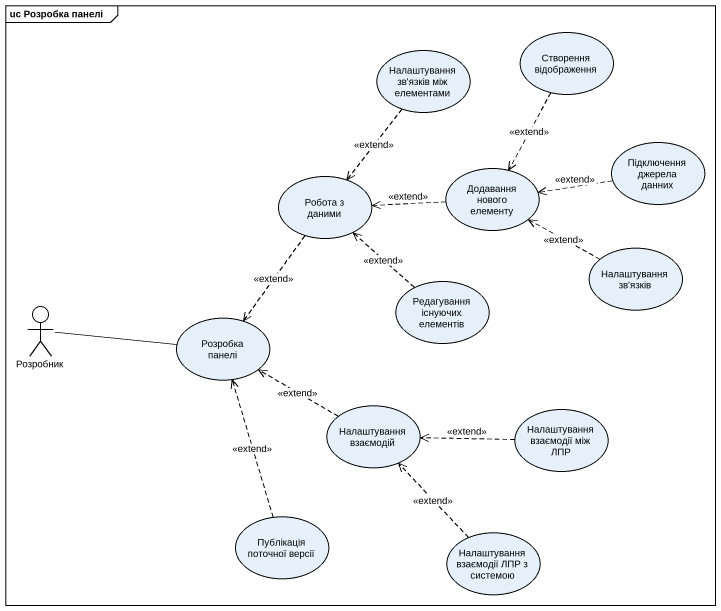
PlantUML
@startuml
mainframe uc Розробка панелі
usecase "Налаштування зв'язків між елементами" as Налаштування_зв_язків_між
usecase "Створення відображення" as Створення_відображення
usecase "Додавання нового елементу" as Додавання_нового_елементу
usecase "Підключення джерела данних" as Підключення_джерела_данних
usecase "Робота з даними" as Робота_з_даними
usecase "Налаштування зв'язків" as Налаштування_зв_язків
usecase "Редагування існуючих елементів" as Редагування_існуючих
actor Розробник
usecase "Розробка панелі" as Розробка_панелі
usecase "Налаштування взаємодій" as Налаштування_взаємодій
usecase "Налаштування взаємодії між ЛПР" as Налаштування_взаємодії_між
usecase "Публікація поточної версії" as Публікація_поточної_версії
usecase "Налаштування взаємодії ЛПР з системою" as Налаштування_взаємодії_ЛПР
Налаштування_зв_язків_між ..> Робота_з_даними : <<extend>>
Створення_відображення ..> Додавання_нового_елементу : <<extend>>
Додавання_нового_елементу .left.> Робота_з_даними : <<extend>>
Підключення_джерела_данних .left.> Додавання_нового_елементу : <<extend>>
Робота_з_даними ..> Розробка_панелі : <<extend>>
Налаштування_зв_язків .left.> Додавання_нового_елементу : <<extend>>
Редагування_існуючих .up.> Робота_з_даними : <<extend>>
Розробник -right- Розробка_панелі
Налаштування_взаємодій .left.> Розробка_панелі : <<extend>>
Налаштування_взаємодії_між .left.> Налаштування_взаємодій : <<extend>>
Публікація_поточної_версії .up.> Розробка_панелі : <<extend>>
Налаштування_взаємодії_ЛПР .up.> Налаштування_взаємодій : <<extend>>
@enduml
